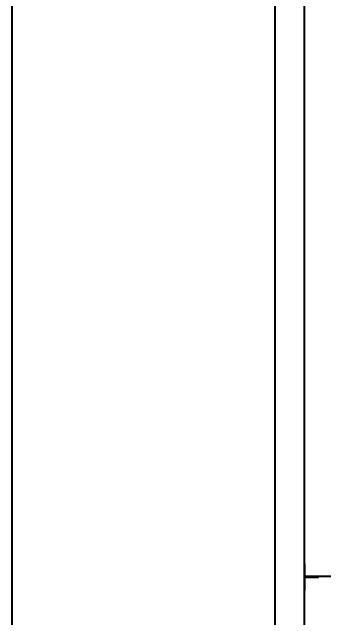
# Model space of a CAD drawing. Header units: millimetres. Extents: x 3.5 to 57, y 2.4 to 42.4.
# Drawn here: x 3.47 to 9.47, y 21.62 to 33.06 of the extents above; entities that cross this region are included whole.
import ezdxf

# ---------------------------------------------------------------- set-up
doc = ezdxf.new("R2010")
doc.units = ezdxf.units.MM
for name, color, linetype in [('bottom_silk', 7, 'Continuous'), ('outline', 7, 'Continuous'), ('top_silk', 7, 'Continuous')]:
    doc.layers.add(name, color=color, linetype=linetype)

msp = doc.modelspace()

# ---------------------------------------------------------------- linework, layer by layer
at = {"layer": 'bottom_silk', "color": 7, "lineweight": 40}
for p, q in [((8.425, 3.357), (8.425, 41.457)), ((3.471, 4.627), (3.471, 40.187)), ((8.983, 22.153), (8.983, 22.661)), ((8.983, 22.407), (9.237, 22.407))]:
    msp.add_line(p, q, dxfattribs=at)
at = {"layer": 'outline', "color": 7, "lineweight": 40}
msp.add_line((8.97, 42.427), (8.97, 2.427), dxfattribs=at)
at = {"layer": 'top_silk', "color": 7, "lineweight": 40}
for p, q in [((8.97, 42.427), (8.97, 2.427)), ((8.97, 22.427), (9.47, 22.427))]:
    msp.add_line(p, q, dxfattribs=at)

doc.saveas('drawing.dxf')
